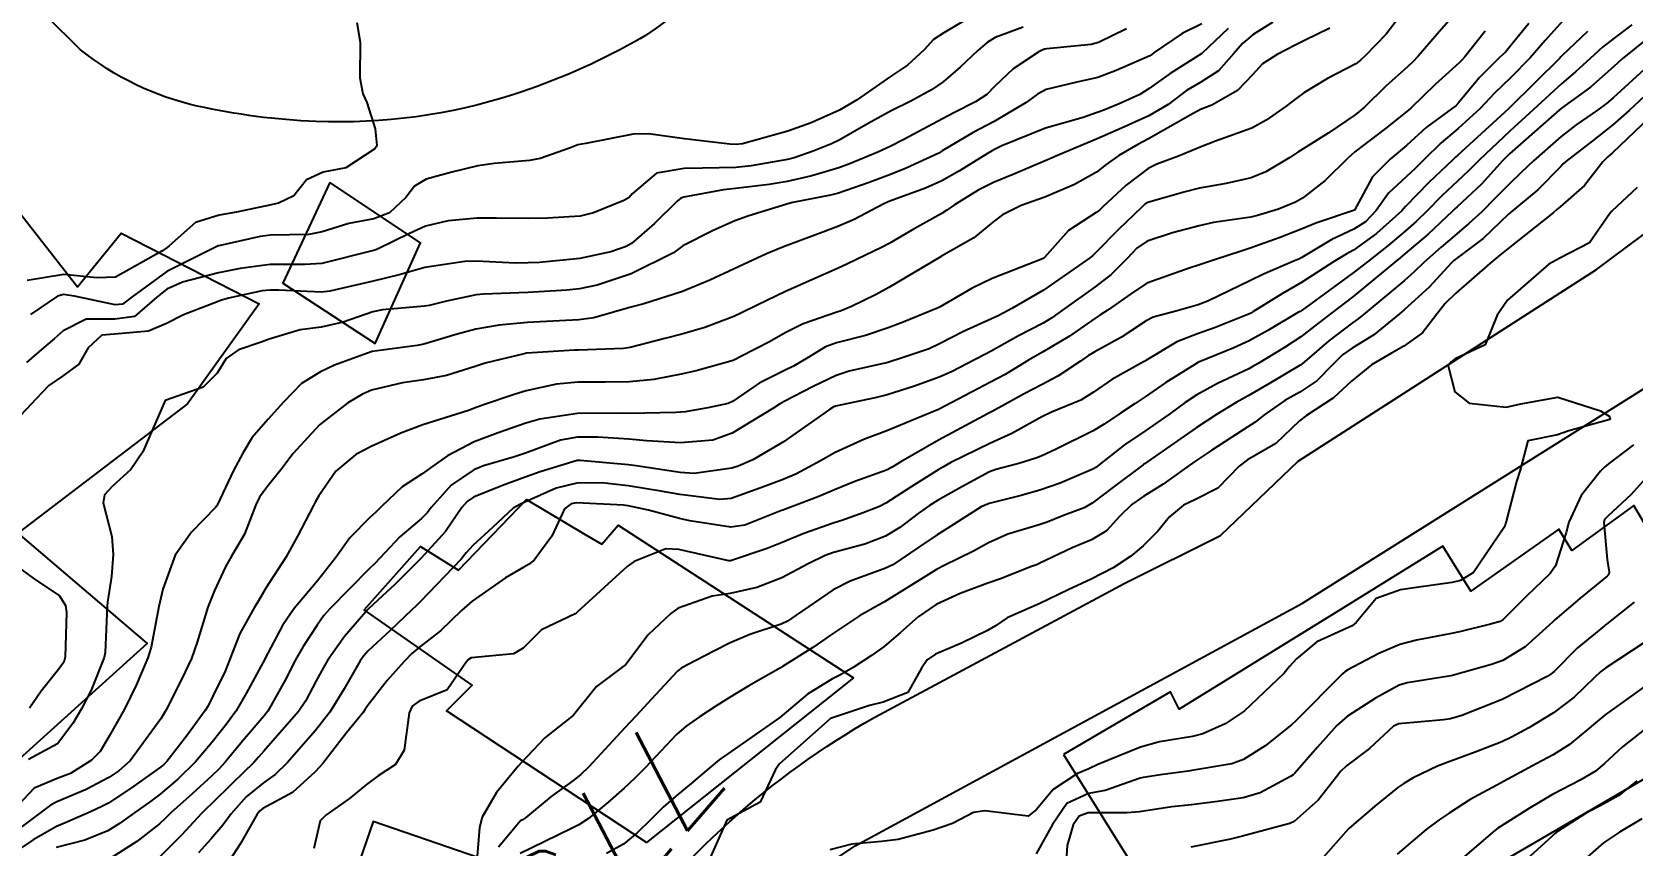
# Model space of a CAD drawing. Header units: metres. Extents: x 318500 to 325275, y 7408834 to 7428799.
# Drawn here: x 322560 to 322622.1, y 7421511.6 to 7421543.2 of the extents above; entities that cross this region are included whole.
import ezdxf
from ezdxf.enums import TextEntityAlignment as Align

# ---------------------------------------------------------------- set-up
doc = ezdxf.new("R2010")
doc.units = ezdxf.units.M
doc.header["$MEASUREMENT"] = 0
for name, color, linetype in [('Cotas', 45, 'Continuous'), ('Curvas de Nivel 1m', 11, 'Continuous'), ('Curvas de Nivel 5m', 15, 'Continuous'), ('Edificações', 30, 'Continuous'), ('Vias Primárias', 230, 'Continuous')]:
    doc.layers.add(name, color=color, linetype=linetype)
doc.styles.add('Style-STANDARD', font='STANDARD.shx')

msp = doc.modelspace()

# ---------------------------------------------------------------- linework, layer by layer
at = {"layer": 'Curvas de Nivel 1m', "flags": 128}
for points, elevation in [([(322613.375, 7421544.27), (322612.487, 7421543.129), (322611.69, 7421542.294), (322611.498, 7421542.116), (322611.315, 7421541.977), (322610.219, 7421541.403), (322609.298, 7421540.847), (322609.001, 7421540.627), (322608.614, 7421540.337), (322607.841, 7421539.787), (322607.281, 7421539.482), (322605.876, 7421538.971), (322605.274, 7421538.737), (322604.44, 7421538.392), (322603.597, 7421538.074), (322603.263, 7421537.911), (322602.4, 7421537.271), (322601.493, 7421536.427), (322601.367, 7421536.3), (322601.237, 7421536.202), (322600.17, 7421535.502), (322599.238, 7421534.46), (322599.21, 7421534.435), (322599.155, 7421534.406), (322597.202, 7421533.643), (322596.428, 7421533.267), (322595.19, 7421532.55), (322595.112, 7421532.511), (322593.759, 7421531.954), (322593.178, 7421531.73), (322592.288, 7421531.435), (322591.169, 7421531.145), (322590.746, 7421530.987), (322590.066, 7421530.576), (322589.501, 7421530.238), (322589.152, 7421530.069), (322588.171, 7421529.578), (322587.134, 7421528.872), (322586.965, 7421528.789), (322586.184, 7421528.629), (322585.303, 7421528.464), (322585.128, 7421528.451), (322584.933, 7421528.448), (322583.127, 7421528.41), (322582.866, 7421528.413), (322581.127, 7421528.401), (322579.658, 7421528.182), (322579.123, 7421528.024), (322578.045, 7421527.661), (322577.116, 7421527.304), (322576.086, 7421526.765), (322575.516, 7421526.362), (322575.099, 7421526.065), (322574.322, 7421525.557), (322573.517, 7421524.796), (322573.301, 7421524.573), (322573.074, 7421524.373), (322572.288, 7421523.585), (322571.753, 7421522.819), (322571.041, 7421521.91), (322570.132, 7421520.843), (322569.685, 7421520.185), (322569, 7421518.888), (322568.991, 7421518.869), (322568.283, 7421517.564), (322567.881, 7421516.871), (322567.499, 7421516.34), (322566.958, 7421515.647), (322566.311, 7421514.89), (322565.621, 7421514.219), (322564.931, 7421513.628), (322564.521, 7421513.322), (322563.951, 7421512.925), (322563.353, 7421512.494), (322562.909, 7421512.211), (322562.007, 7421511.846), (322560.899, 7421511.566)], 783), ([(322615.348, 7421544.129), (322614.462, 7421543.13), (322613.733, 7421542.266), (322613.527, 7421542.057), (322613.314, 7421541.862), (322612.479, 7421541.106), (322611.648, 7421540.295), (322611.287, 7421539.993), (322610.245, 7421539.281), (322609.273, 7421538.678), (322609.061, 7421538.543), (322608.758, 7421538.335), (322607.825, 7421537.781), (322607.258, 7421537.546), (322606.283, 7421537.336), (322605.252, 7421537.15), (322604.645, 7421536.993), (322603.243, 7421536.588), (322603.131, 7421536.522), (322603.008, 7421536.412), (322602.105, 7421535.543), (322601.213, 7421534.639), (322601.108, 7421534.536), (322600.976, 7421534.434), (322599.197, 7421533.19), (322597.976, 7421532.478), (322597.461, 7421532.211), (322597.184, 7421532.079), (322596.094, 7421531.583), (322595.169, 7421531.105), (322594.762, 7421530.92), (322593.642, 7421530.533), (322593.279, 7421530.417), (322593.158, 7421530.383), (322591.661, 7421530.046), (322591.15, 7421529.88), (322590.265, 7421529.452), (322589.134, 7421528.865), (322588.958, 7421528.767), (322588.702, 7421528.596), (322587.12, 7421527.642), (322586.37, 7421527.375), (322585.116, 7421527.262), (322583.807, 7421527.349), (322583.117, 7421527.406), (322581.914, 7421527.484), (322581.118, 7421527.492), (322580.459, 7421527.364), (322579.112, 7421526.872), (322578.68, 7421526.726), (322577.48, 7421526.369), (322577.102, 7421526.218), (322576.227, 7421525.629), (322575.46, 7421524.774), (322575.298, 7421524.555), (322575.073, 7421524.335), (322574.226, 7421523.625), (322573.46, 7421522.796), (322573.263, 7421522.582), (322573.046, 7421522.371), (322571.511, 7421520.823), (322571.287, 7421520.565), (322571.02, 7421520.194), (322570.482, 7421519.364), (322570.187, 7421518.842), (322569.78, 7421518.056), (322569.111, 7421516.858), (322568.968, 7421516.669), (322568.134, 7421515.692), (322567.462, 7421514.875), (322567.216, 7421514.607), (322566.942, 7421514.35), (322566.172, 7421513.651), (322565.351, 7421512.904), (322565.133, 7421512.69), (322564.914, 7421512.478), (322564.027, 7421511.8), (322562.892, 7421511.067)], 782), ([(322619.342, 7421543.648), (322618.652, 7421542.878), (322618.08, 7421542.209), (322617.308, 7421541.433), (322616.692, 7421540.836), (322616.131, 7421540.237), (322615.282, 7421539.458), (322614.62, 7421538.914), (322613.958, 7421538.263), (322613.62, 7421537.912), (322613.26, 7421537.589), (322612.582, 7421536.949), (322612.097, 7421536.287), (322611.685, 7421535.841), (322611.229, 7421535.556), (322610.379, 7421535.156), (322609.212, 7421534.452), (322609.131, 7421534.411), (322608.937, 7421534.333), (322607.732, 7421533.818), (322607.202, 7421533.559), (322605.595, 7421532.775), (322605.192, 7421532.617), (322604.378, 7421532.392), (322603.453, 7421532.139), (322603.184, 7421532.006), (322602.224, 7421531.37), (322601.165, 7421530.781), (322600.945, 7421530.651), (322600.629, 7421530.438), (322599.753, 7421529.849), (322599.146, 7421529.527), (322598.449, 7421529.162), (322597.204, 7421528.479), (322597.153, 7421528.456), (322597.13, 7421528.443), (322597.058, 7421528.41), (322595.119, 7421527.366), (322593.669, 7421526.532), (322593.323, 7421526.32), (322593.105, 7421526.203), (322591.884, 7421525.767), (322591.093, 7421525.445), (322590.479, 7421525.179), (322589.081, 7421524.66), (322589.03, 7421524.641), (322588.907, 7421524.593), (322587.608, 7421524.076), (322587.071, 7421523.997), (322585.476, 7421524.234), (322585.075, 7421524.337), (322583.874, 7421524.658), (322583.082, 7421524.827), (322582.903, 7421524.852), (322581.084, 7421524.94), (322580.88, 7421524.905), (322580.623, 7421524.705), (322580.13, 7421523.644), (322579.437, 7421522.716), (322579.222, 7421522.545), (322579.047, 7421522.444), (322578.335, 7421522.023), (322577.034, 7421521.124), (322576.629, 7421520.756), (322575.811, 7421519.976), (322575.009, 7421519.347), (322574.697, 7421519.09), (322574.393, 7421518.786), (322573.737, 7421518.044), (322572.974, 7421517.057), (322572.873, 7421516.9), (322572.806, 7421516.802), (322572.16, 7421516.01), (322571.249, 7421514.826), (322571.106, 7421514.669), (322570.945, 7421514.5), (322570.074, 7421513.702), (322568.923, 7421513.077), (322568.795, 7421512.988), (322568.698, 7421512.862), (322568.057, 7421511.714), (322567.504, 7421510.874)], 779), ([(322610.299, 7421543.352), (322609.328, 7421542.882), (322608.96, 7421542.699), (322608.266, 7421542.341), (322607.688, 7421541.973), (322607.308, 7421541.546), (322606.719, 7421540.938), (322605.722, 7421540.374), (322605.288, 7421540.195), (322604.883, 7421539.983), (322603.276, 7421539.059), (322602.851, 7421538.837), (322602.117, 7421538.422), (322601.63, 7421538.061), (322601.26, 7421537.773), (322600.401, 7421537.294), (322599.245, 7421536.802), (322598.995, 7421536.713), (322598.338, 7421536.474), (322597.605, 7421536.114), (322597.23, 7421535.823), (322596.493, 7421535.226), (322595.243, 7421534.51), (322595.223, 7421534.497), (322595.159, 7421534.461), (322593.198, 7421533.293), (322592.713, 7421533.027), (322591.756, 7421532.554), (322591.354, 7421532.392), (322591.187, 7421532.34), (322589.874, 7421531.885), (322589.174, 7421531.531), (322588.575, 7421531.192), (322587.464, 7421530.615), (322587.264, 7421530.513), (322587.158, 7421530.467), (322585.722, 7421530.064), (322585.149, 7421529.928), (322584.082, 7421529.72), (322583.144, 7421529.631), (322582.21, 7421529.618), (322581.144, 7421529.626), (322580.302, 7421529.549), (322579.138, 7421529.286), (322578.705, 7421529.158), (322577.477, 7421528.745), (322577.129, 7421528.607), (322576.889, 7421528.515), (322575.122, 7421527.963), (322574.266, 7421527.641), (322573.113, 7421527.123), (322572.527, 7421526.809), (322571.753, 7421526.168), (322571.086, 7421525.216), (322570.95, 7421524.964), (322570.882, 7421524.833), (322570.265, 7421523.639), (322569.823, 7421522.848), (322569.038, 7421521.63), (322568.754, 7421521.142), (322568.586, 7421520.864), (322568.023, 7421519.862), (322567.64, 7421518.874), (322567.457, 7421518.411), (322566.978, 7421517.43), (322566.792, 7421517.064), (322566.679, 7421516.884), (322566.001, 7421515.935), (322565.19, 7421514.906), (322565.071, 7421514.786), (322564.947, 7421514.681), (322563.92, 7421513.94), (322562.925, 7421513.29), (322562.697, 7421513.169), (322562.237, 7421512.947), (322561.32, 7421512.55), (322560.911, 7421512.373), (322560.014, 7421511.862), (322558.892, 7421511.111)], 784), ([(322602.422, 7421543.33), (322601.326, 7421542.798), (322601.041, 7421542.718), (322599.321, 7421542.558), (322599.24, 7421542.543), (322599.06, 7421542.464), (322598.015, 7421541.774), (322597.299, 7421541.091), (322597, 7421540.788), (322596.566, 7421540.497), (322595.721, 7421540.07), (322595.283, 7421539.839), (322593.786, 7421539.043), (322593.272, 7421538.781), (322592.776, 7421538.547), (322591.715, 7421538.111), (322591.261, 7421537.943), (322590.215, 7421537.621), (322589.252, 7421537.404), (322588.559, 7421537.291), (322587.248, 7421537.136), (322586.792, 7421537.08), (322585.242, 7421536.794), (322585.128, 7421536.755), (322584.987, 7421536.644), (322584.109, 7421535.774), (322583.215, 7421535.002), (322583.007, 7421534.879), (322582.422, 7421534.682), (322581.207, 7421534.425), (322579.655, 7421534.266), (322579.205, 7421534.245), (322578.722, 7421534.244), (322577.206, 7421534.313), (322576.753, 7421534.305), (322575.203, 7421534.065), (322574.205, 7421533.785), (322573.197, 7421533.544), (322571.522, 7421533.154), (322571.193, 7421533.112), (322569.534, 7421533.195), (322569.193, 7421533.197), (322568.897, 7421533.159), (322567.591, 7421532.876), (322567.28, 7421532.788), (322567.188, 7421532.745), (322565.842, 7421532.238), (322565.175, 7421531.902), (322564.489, 7421531.601), (322563.168, 7421531.483), (322562.671, 7421531.441), (322562.137, 7421530.95), (322561.783, 7421530.321), (322561.143, 7421529.852), (322560.617, 7421529.489), (322560.13, 7421528.975), (322559.119, 7421527.895)], 788), ([(322606.36, 7421543.34), (322605.336, 7421542.38), (322604.106, 7421541.6), (322603.299, 7421541.01), (322602.932, 7421540.777), (322602.136, 7421540.422), (322601.536, 7421540.179), (322601.286, 7421540.079), (322600.737, 7421539.89), (322599.28, 7421539.474), (322597.578, 7421538.79), (322597.271, 7421538.636), (322597.179, 7421538.583), (322597.022, 7421538.492), (322595.943, 7421537.82), (322595.254, 7421537.433), (322594.622, 7421537.146), (322593.241, 7421536.639), (322593.168, 7421536.615), (322592.999, 7421536.544), (322591.854, 7421535.938), (322591.226, 7421535.656), (322590.433, 7421535.36), (322589.215, 7421534.909), (322588.983, 7421534.823), (322588.449, 7421534.601), (322587.204, 7421534.024), (322586.254, 7421533.575), (322585.195, 7421533.14), (322583.69, 7421532.663), (322583.299, 7421532.557), (322583.188, 7421532.526), (322581.755, 7421532.118), (322581.18, 7421532.041), (322579.915, 7421531.977), (322579.178, 7421531.936), (322578.079, 7421531.834), (322577.174, 7421531.676), (322576.45, 7421531.482), (322575.165, 7421531.091), (322574.909, 7421531.038), (322573.16, 7421530.814), (322573.118, 7421530.801), (322571.698, 7421530.275), (322571.148, 7421530.025), (322570.417, 7421529.565), (322569.717, 7421528.851), (322569.123, 7421528.189), (322568.507, 7421527.475), (322568.146, 7421526.87), (322567.784, 7421526.189), (322567.16, 7421524.879), (322567.132, 7421524.827), (322567.078, 7421524.753), (322566.153, 7421523.804), (322565.523, 7421522.903), (322565.037, 7421521.592), (322564.88, 7421520.912), (322564.58, 7421519.343), (322564.458, 7421518.918), (322564.019, 7421517.89), (322563.547, 7421516.931), (322562.959, 7421515.881), (322562.603, 7421515.294), (322562.278, 7421514.947), (322561.463, 7421514.433), (322560.939, 7421514.24), (322560.042, 7421513.864), (322559.225, 7421512.985)], 786), ([(322598.409, 7421543.399), (322597.327, 7421542.989), (322597.014, 7421542.804), (322596.646, 7421542.497), (322595.972, 7421541.842), (322595.302, 7421541.277), (322594.848, 7421540.965), (322594.046, 7421540.529), (322593.286, 7421540.154), (322592.391, 7421539.663), (322591.274, 7421539.016), (322590.976, 7421538.87), (322590.266, 7421538.58), (322589.531, 7421538.322), (322589.265, 7421538.258), (322587.861, 7421538.011), (322587.26, 7421537.957), (322585.967, 7421537.926), (322585.259, 7421537.912), (322584.187, 7421537.725), (322583.244, 7421536.923), (322583.124, 7421536.789), (322582.915, 7421536.675), (322581.739, 7421536.186), (322581.23, 7421536.063), (322579.954, 7421535.988), (322579.229, 7421535.968), (322577.986, 7421535.982), (322577.228, 7421535.981), (322576.11, 7421535.884), (322575.223, 7421535.68), (322574.61, 7421535.395), (322573.388, 7421534.798), (322573.265, 7421534.744), (322573.209, 7421534.731), (322573.111, 7421534.703), (322571.204, 7421534.23), (322570.55, 7421534.186), (322569.203, 7421534.183), (322568.043, 7421534.03), (322567.2, 7421533.857), (322565.799, 7421533.504), (322565.193, 7421533.235), (322564.806, 7421532.916), (322563.939, 7421532.169), (322563.177, 7421532.07), (322562.062, 7421532.066), (322561.17, 7421531.615), (322560.828, 7421531.302), (322560.421, 7421530.971), (322559.754, 7421530.378)], 789), ([(322572.564, 7421543.579), (322572.694, 7421542.809), (322572.68, 7421541.428), (322572.795, 7421540.807), (322572.951, 7421540.469), (322573.276, 7421539.446), (322573.337, 7421538.799), (322573.319, 7421538.75), (322573.268, 7421538.67), (322572.134, 7421537.94), (322571.254, 7421537.766), (322570.611, 7421537.478), (322570.126, 7421536.847), (322569.528, 7421536.563), (322569.235, 7421536.5), (322567.89, 7421536.213), (322567.228, 7421536.102), (322566.301, 7421535.817), (322565.284, 7421534.909), (322565.209, 7421534.847), (322564.999, 7421534.704), (322563.198, 7421533.698), (322562.478, 7421533.667), (322561.198, 7421533.8), (322559.782, 7421533.568)], 791), ([(322605.337, 7421543.52), (322604.579, 7421543.144), (322603.496, 7421542.407), (322603.398, 7421542.329), (322603.318, 7421542.286), (322602.019, 7421541.713), (322601.305, 7421541.446), (322600.488, 7421541.257), (322599.298, 7421540.974), (322598.968, 7421540.792), (322598.531, 7421540.471), (322597.282, 7421539.739), (322596.47, 7421539.306), (322595.271, 7421538.592), (322595.133, 7421538.512), (322593.867, 7421537.925), (322593.257, 7421537.674), (322592.433, 7421537.371), (322591.246, 7421536.96), (322590.941, 7421536.877), (322589.479, 7421536.588), (322589.287, 7421536.541), (322589.239, 7421536.525), (322587.766, 7421536.078), (322587.229, 7421535.883), (322586.353, 7421535.499), (322585.214, 7421534.912), (322585.057, 7421534.797), (322584.851, 7421534.645), (322583.202, 7421533.823), (322581.892, 7421533.385), (322581.195, 7421533.243), (322580.714, 7421533.186), (322579.194, 7421533.106), (322577.48, 7421533.033), (322577.193, 7421533.004), (322576.043, 7421532.767), (322575.368, 7421532.597), (322575.187, 7421532.564), (322573.553, 7421532.428), (322573.183, 7421532.355), (322572.039, 7421531.955), (322571.174, 7421531.756), (322570.367, 7421531.647), (322569.166, 7421531.284), (322568.859, 7421531.169), (322567.97, 7421530.872), (322567.497, 7421530.534), (322567.146, 7421529.966), (322566.597, 7421529.429), (322565.13, 7421528.91), (322564.268, 7421526.923), (322563.796, 7421526.233), (322563.09, 7421525.586), (322562.777, 7421525.25), (322562.73, 7421524.943), (322563.06, 7421523.63), (322563.115, 7421522.939), (322563.041, 7421522.077), (322562.889, 7421521.084), (322562.884, 7421520.941), (322562.808, 7421519.137), (322562.769, 7421518.942), (322562.263, 7421517.665), (322561.887, 7421516.951), (322561.542, 7421516.377), (322560.956, 7421515.589), (322559.826, 7421514.977)], 787), ([(322616.325, 7421543.245), (322615.537, 7421542.247), (322615.44, 7421542.126), (322615.316, 7421542.007), (322614.388, 7421541.174), (322613.456, 7421540.268), (322613.369, 7421540.189), (322613.289, 7421540.123), (322612.468, 7421539.468), (322611.273, 7421538.556), (322610.988, 7421538.304), (322610.123, 7421537.451), (322609.246, 7421536.756), (322608.977, 7421536.6), (322608.309, 7421536.339), (322607.5, 7421536.083), (322607.235, 7421536.025), (322605.788, 7421535.816), (322605.23, 7421535.691), (322604.207, 7421535.413), (322603.22, 7421535.096), (322602.815, 7421534.815), (322602.449, 7421534.418), (322601.829, 7421533.798), (322601.199, 7421533.319), (322599.988, 7421532.448), (322599.522, 7421532.118), (322599.182, 7421531.916), (322598.225, 7421531.423), (322597.165, 7421530.827), (322596.949, 7421530.706), (322596.547, 7421530.496), (322595.631, 7421530.024), (322595.149, 7421529.809), (322594.197, 7421529.472), (322593.139, 7421529.131), (322592.671, 7421529.011), (322591.132, 7421528.689), (322591.037, 7421528.656), (322590.892, 7421528.564), (322589.117, 7421527.311), (322587.922, 7421526.608), (322587.36, 7421526.362), (322587.105, 7421526.286), (322585.654, 7421526.082), (322585.102, 7421526.113), (322583.402, 7421526.369), (322583.106, 7421526.408), (322581.223, 7421526.584), (322581.108, 7421526.577), (322579.68, 7421526.135), (322579.098, 7421525.93), (322578.215, 7421525.611), (322577.086, 7421525.153), (322576.841, 7421524.996), (322576.642, 7421524.757), (322576.004, 7421523.827), (322575.05, 7421522.78), (322574.048, 7421521.782), (322573.03, 7421520.841), (322572.985, 7421520.801), (322572.082, 7421519.746), (322571.426, 7421518.824), (322571.269, 7421518.553), (322570.988, 7421518.031), (322570.573, 7421517.239), (322570.298, 7421516.84), (322568.954, 7421515.307), (322568.747, 7421515.067), (322568.562, 7421514.864), (322567.747, 7421514.062), (322566.926, 7421513.265), (322566.726, 7421513.08), (322566.532, 7421512.886), (322565.762, 7421512.042), (322564.894, 7421511.177)], 781), ([(322620.293, 7421543.223), (322619.322, 7421542.297), (322619.27, 7421542.242), (322619.227, 7421542.191), (322617.291, 7421540.278), (322617.261, 7421540.25), (322617.233, 7421540.221), (322615.272, 7421538.429), (322615.174, 7421538.347), (322615.073, 7421538.252), (322614.146, 7421537.371), (322613.243, 7421536.437), (322613.164, 7421536.348), (322613.091, 7421536.272), (322612.12, 7421535.393), (322611.217, 7421534.747), (322610.934, 7421534.584), (322610.49, 7421534.311), (322609.202, 7421533.484), (322608.468, 7421533.067), (322607.321, 7421532.349), (322607.243, 7421532.296), (322607.189, 7421532.272), (322605.828, 7421531.723), (322605.177, 7421531.496), (322604.376, 7421531.188), (322603.161, 7421530.459), (322603.132, 7421530.439), (322603.076, 7421530.411), (322601.85, 7421529.722), (322601.142, 7421529.229), (322600.647, 7421528.927), (322599.504, 7421528.454), (322599.128, 7421528.27), (322597.969, 7421527.624), (322597.118, 7421527.239), (322595.609, 7421526.503), (322595.29, 7421526.325), (322595.106, 7421526.218), (322594.062, 7421525.559), (322593.086, 7421524.92), (322592.835, 7421524.791), (322592.199, 7421524.549), (322591.376, 7421524.257), (322591.074, 7421524.156), (322589.896, 7421523.749), (322589.062, 7421523.401), (322588.486, 7421523.171), (322587.051, 7421522.684), (322586.989, 7421522.683), (322585.057, 7421523.124), (322584.55, 7421523.155), (322583.326, 7421522.666), (322583.048, 7421522.462), (322581.115, 7421520.699), (322581.07, 7421520.659), (322581.029, 7421520.635), (322579.72, 7421520.013), (322579.009, 7421519.298), (322578.646, 7421519.085), (322577.003, 7421518.918), (322576.889, 7421518.865), (322576.798, 7421518.753), (322576.07, 7421517.677), (322574.977, 7421517.246), (322574.704, 7421517.053), (322574.589, 7421516.784), (322574.397, 7421515.344), (322574.067, 7421514.789), (322573.39, 7421514.349), (322572.938, 7421514.009), (322572.275, 7421513.464), (322571.358, 7421512.823), (322571.143, 7421512.6), (322570.9, 7421511.524)], 778), ([(322622.013, 7421543.487), (322621.332, 7421542.969), (322620.878, 7421542.624), (322620.404, 7421542.179), (322619.839, 7421541.658), (322619.305, 7421541.206), (322618.199, 7421540.206), (322617.281, 7421539.364), (322616.093, 7421538.238), (322615.684, 7421537.823), (322615.258, 7421537.42), (322614.652, 7421536.853), (322614.073, 7421536.262), (322613.651, 7421535.849), (322613.228, 7421535.481), (322612.572, 7421534.927), (322611.771, 7421534.292), (322611.206, 7421533.862), (322609.379, 7421532.514), (322609.191, 7421532.389), (322609.156, 7421532.365), (322609.093, 7421532.331), (322607.896, 7421531.626), (322607.173, 7421531.231), (322606.575, 7421530.953), (322605.189, 7421530.38), (322605.167, 7421530.372), (322603.94, 7421529.606), (322603.14, 7421529.054), (322602.759, 7421528.79), (322602.189, 7421528.419), (322601.555, 7421527.997), (322601.123, 7421527.732), (322599.684, 7421527.02), (322599.113, 7421526.75), (322598.907, 7421526.667), (322598.247, 7421526.469), (322597.35, 7421526.234), (322597.105, 7421526.137), (322596.033, 7421525.558), (322595.088, 7421525.028), (322594.77, 7421524.829), (322594.34, 7421524.521), (322593.621, 7421523.983), (322593.067, 7421523.65), (322592.269, 7421523.341), (322591.057, 7421523.01), (322590.724, 7421522.896), (322590.071, 7421522.575), (322589.044, 7421522.031), (322588.085, 7421521.649), (322587.038, 7421521.414), (322586.349, 7421521.315), (322585.032, 7421520.847), (322584.737, 7421520.644), (322583.861, 7421519.813), (322583, 7421518.67), (322581.864, 7421517.81), (322580.97, 7421516.7), (322579.855, 7421515.818), (322578.951, 7421514.857), (322578.827, 7421514.722), (322577.977, 7421513.692), (322577.43, 7421512.742), (322577.322, 7421512.335), (322577.19, 7421510.746)], 777), ([(322622.571, 7421542.912), (322621.649, 7421542.165), (322621.316, 7421541.871), (322620.411, 7421541.072), (322619.291, 7421540.249), (322619.216, 7421540.191), (322617.273, 7421538.478), (322617.014, 7421538.224), (322616.183, 7421537.31), (322615.243, 7421536.425), (322615.149, 7421536.343), (322615.063, 7421536.252), (322614.123, 7421535.364), (322613.215, 7421534.595), (322613.035, 7421534.451), (322612.825, 7421534.276), (322611.196, 7421532.938), (322610.388, 7421532.312), (322609.715, 7421531.789), (322609.176, 7421531.375), (322608.545, 7421530.96), (322607.52, 7421530.346), (322607.294, 7421530.213), (322607.157, 7421530.139), (322605.941, 7421529.575), (322605.141, 7421529.126), (322604.692, 7421528.831), (322604.095, 7421528.396), (322603.123, 7421527.723), (322602.345, 7421527.19), (322601.364, 7421526.427), (322601.224, 7421526.313), (322601.107, 7421526.242), (322599.842, 7421525.706), (322599.095, 7421525.437), (322598.332, 7421525.227), (322597.086, 7421524.909), (322596.785, 7421524.784), (322596.309, 7421524.492), (322595.569, 7421524.006), (322595.068, 7421523.691), (322594.362, 7421523.219), (322593.358, 7421522.535), (322593.048, 7421522.384), (322591.7, 7421521.897), (322591.04, 7421521.56), (322589.601, 7421520.581), (322589.265, 7421520.348), (322589.025, 7421520.231), (322587.802, 7421519.824), (322587.013, 7421519.49), (322586.434, 7421519.201), (322585.361, 7421518.636), (322585.131, 7421518.506), (322584.996, 7421518.401), (322584.142, 7421517.494), (322583.382, 7421516.664), (322582.965, 7421516.206), (322581.566, 7421514.691), (322581.249, 7421514.391), (322580.942, 7421514.156), (322580.095, 7421513.546), (322579.111, 7421512.718), (322578.994, 7421512.644), (322578.918, 7421512.594), (322578.055, 7421511.581)], 776), ([(322623.31, 7421541.465), (322621.92, 7421540.161), (322621.284, 7421539.6), (322620.478, 7421538.978), (322619.457, 7421538.188), (322619.36, 7421538.098), (322619.267, 7421537.995), (322618.377, 7421537.079), (322617.322, 7421536.219), (322617.239, 7421536.143), (322616.258, 7421535.201), (322615.212, 7421534.415), (322615.119, 7421534.343), (322615.027, 7421534.252), (322614.152, 7421533.309), (322613.192, 7421532.43), (322613.013, 7421532.273), (322612.012, 7421531.452), (322611.17, 7421530.94), (322610.79, 7421530.681), (322610.415, 7421530.311), (322609.796, 7421529.674), (322609.144, 7421529.237), (322608.563, 7421528.911), (322607.747, 7421528.344), (322607.402, 7421528.073), (322607.125, 7421527.883), (322605.729, 7421526.983), (322605.112, 7421526.568), (322604.853, 7421526.384), (322603.836, 7421525.662), (322603.092, 7421525.2), (322602.625, 7421524.877), (322602.161, 7421524.419), (322601.639, 7421523.854), (322601.066, 7421523.505), (322600.314, 7421523.188), (322599.052, 7421522.592), (322598.961, 7421522.551), (322598.727, 7421522.463), (322597.525, 7421521.995), (322597.043, 7421521.822), (322595.966, 7421521.423), (322595.035, 7421520.992), (322594.335, 7421520.52), (322593.645, 7421519.907), (322593.012, 7421519.361), (322592.532, 7421519.02), (322591.819, 7421518.552), (322591.303, 7421518.25), (322590.993, 7421518.093), (322590.044, 7421517.514), (322588.97, 7421516.609), (322586.956, 7421515.205), (322586.616, 7421514.96), (322586.214, 7421514.627), (322585.533, 7421514.042), (322584.934, 7421513.554), (322584.448, 7421513.127), (322583.972, 7421512.654), (322583.441, 7421512.133), (322582.905, 7421511.693), (322582.246, 7421511.333)], 774), ([(322622.969, 7421540.145), (322621.273, 7421538.52), (322621.082, 7421538.362), (322620.896, 7421538.174), (322620.183, 7421537.254), (322619.244, 7421536.427), (322619.114, 7421536.32), (322618.965, 7421536.194), (322617.219, 7421534.81), (322616.894, 7421534.545), (322616.511, 7421534.23), (322615.198, 7421533.078), (322614.782, 7421532.667), (322614.452, 7421532.257), (322613.905, 7421531.537), (322613.171, 7421531.019), (322612.695, 7421530.75), (322611.919, 7421530.289), (322611.15, 7421529.662), (322610.444, 7421529.007), (322609.403, 7421528.326), (322609.128, 7421528.12), (322608.211, 7421527.247), (322607.113, 7421526.602), (322606.79, 7421526.355), (322605.958, 7421525.506), (322605.09, 7421525.063), (322604.632, 7421524.842), (322604.082, 7421524.395), (322603.638, 7421523.835), (322603.063, 7421523.272), (322602.589, 7421522.875), (322601.903, 7421522.417), (322601.045, 7421521.977), (322600.158, 7421521.56), (322599.036, 7421521.022), (322598.645, 7421520.853), (322597.791, 7421520.472), (322597.331, 7421520.172), (322597.023, 7421519.989), (322596.013, 7421519.497), (322595.008, 7421519.067), (322594.68, 7421518.84), (322594.461, 7421518.518), (322593.937, 7421517.574), (322592.98, 7421517.209), (322592.455, 7421517.068), (322590.97, 7421516.588), (322590.952, 7421516.579), (322590.929, 7421516.561), (322588.952, 7421514.805), (322588.797, 7421514.592), (322588.208, 7421513.324), (322586.92, 7421512.62), (322586.298, 7421511.227)], 773), ([(322622.23, 7421537.18), (322621.241, 7421536.258), (322621.197, 7421536.214), (322621.166, 7421536.171), (322620.379, 7421535.028), (322619.222, 7421534.429), (322618.798, 7421534.196), (322617.196, 7421532.803), (322616.795, 7421532.226), (322616.33, 7421531.075), (322615.164, 7421530.526), (322615.005, 7421530.409), (322614.9, 7421530.253), (322615.15, 7421529.249), (322615.711, 7421528.807), (322617.144, 7421528.646), (322617.719, 7421528.785), (322619.148, 7421529.035), (322620.808, 7421528.509), (322621.141, 7421528.302), (322621.174, 7421528.203), (322621.16, 7421528.17), (322619.581, 7421527.738), (322619.131, 7421527.58), (322617.988, 7421527.346), (322617.681, 7421526.211), (322617.551, 7421525.765), (322617.14, 7421524.219), (322617.078, 7421524.006), (322615.879, 7421522.238), (322615.372, 7421521.929), (322615.054, 7421521.846), (322613.664, 7421521.651), (322613.049, 7421521.569), (322612.096, 7421521.232), (322611.331, 7421520.295), (322611.166, 7421520.16), (322611.027, 7421520.105), (322609.794, 7421519.543), (322609.008, 7421518.891), (322608.746, 7421518.591), (322608.535, 7421518.335), (322606.985, 7421516.858), (322606.24, 7421516.361), (322605.374, 7421515.974), (322604.972, 7421515.869), (322603.693, 7421515.662), (322602.961, 7421515.461), (322601.309, 7421514.78), (322600.952, 7421514.618), (322600.518, 7421514.436), (322599.574, 7421513.817), (322598.929, 7421513.035), (322598.608, 7421512.78), (322596.928, 7421512.986), (322596.488, 7421512.925), (322595.666, 7421512.499), (322594.916, 7421512.231), (322593.565, 7421511.876), (322592.909, 7421511.798), (322591.769, 7421511.689), (322590.904, 7421511.469)], 772), ([(322622.089, 7421527.192), (322621.114, 7421526.448), (322620.961, 7421526.323), (322620.807, 7421526.173), (322620.053, 7421525.223), (322619.575, 7421524.185), (322619.473, 7421523.789), (322619.063, 7421522.494), (322618.853, 7421522.193), (322617.933, 7421521.32), (322617.033, 7421520.415), (322616.917, 7421520.336), (322616.541, 7421520.227), (322615.332, 7421519.939), (322615.024, 7421519.868), (322613.672, 7421519.611), (322613.018, 7421519.439), (322612.207, 7421519.087), (322611.002, 7421518.463), (322610.903, 7421518.4), (322610.797, 7421518.303), (322608.982, 7421516.473), (322608.814, 7421516.322), (322607.794, 7421515.511), (322606.959, 7421514.975), (322606.504, 7421514.809), (322604.953, 7421514.551), (322604.805, 7421514.528), (322603.829, 7421514.391), (322603.062, 7421514.285), (322602.948, 7421514.251), (322601.589, 7421513.771), (322600.938, 7421513.656), (322600.098, 7421513.277), (322599.553, 7421512.451), (322598.909, 7421511.315)], 771), ([(322559.047, 7421522.72), (322560.053, 7421521.988), (322561.034, 7421521.332), (322561.259, 7421520.958), (322561.297, 7421520.686), (322561.253, 7421518.957), (322561.198, 7421518.757), (322560.993, 7421518.465), (322560.316, 7421517.633), (322559.869, 7421516.977)], 788), ([(322622.114, 7421521.084), (322621.031, 7421520.224), (322620.999, 7421520.202), (322620.963, 7421520.171), (322619.902, 7421519.296), (322619.003, 7421518.397), (322618.895, 7421518.298), (322618.733, 7421518.194), (322616.991, 7421517.301), (322615.429, 7421516.688), (322614.983, 7421516.561), (322614.715, 7421516.521), (322612.981, 7421516.368), (322612.773, 7421516.273), (322611.842, 7421515.412), (322610.956, 7421514.732), (322610.733, 7421514.523), (322610.564, 7421514.304), (322609.849, 7421513.398), (322608.924, 7421512.57), (322608.754, 7421512.491), (322608.12, 7421512.332), (322606.917, 7421512.009), (322606.452, 7421511.894), (322604.912, 7421511.581)], 769), ([(322623.026, 7421519.864), (322621.994, 7421519.177), (322621.006, 7421518.542), (322620.797, 7421518.378), (322620.587, 7421518.174), (322619.778, 7421517.396), (322618.986, 7421516.787), (322618.018, 7421516.204), (322617.347, 7421515.842), (322616.972, 7421515.669), (322615.941, 7421515.26), (322614.96, 7421514.901), (322614.486, 7421514.726), (322613.542, 7421514.264), (322613.171, 7421514.043), (322612.944, 7421513.886), (322612.05, 7421513.167), (322611.041, 7421512.298), (322610.919, 7421512.176), (322610.043, 7421511.174)], 768), ([(322623, 7421518.159), (322620.985, 7421516.717), (322620.684, 7421516.472), (322620.35, 7421516.176), (322619.595, 7421515.559), (322618.965, 7421515.158), (322618.335, 7421514.824), (322617.203, 7421514.216), (322617.04, 7421514.127), (322616.948, 7421514.076), (322615.75, 7421513.426), (322614.93, 7421512.9), (322614.547, 7421512.633), (322614.044, 7421512.259), (322612.91, 7421511.303)], 767), ([(322622.51, 7421516.147), (322621.658, 7421515.471), (322620.96, 7421514.82), (322620.606, 7421514.523), (322620.008, 7421514.179), (322619.31, 7421513.821), (322618.941, 7421513.62), (322618.045, 7421513.091), (322616.922, 7421512.38), (322616.826, 7421512.317), (322616.701, 7421512.223), (322614.904, 7421510.689)], 766), ([(322622.404, 7421512.671), (322621.541, 7421512.161), (322620.916, 7421511.743), (322620.085, 7421511.002)], 764)]:
    msp.add_lwpolyline(points, dxfattribs=dict(at, elevation=elevation))
at = {"layer": 'Curvas de Nivel 5m', "flags": 128}
for points, elevation in [([(322596.166, 7421543.673), (322595.33, 7421543.177), (322594.925, 7421542.917), (322594.564, 7421542.521), (322593.919, 7421541.923), (322593.304, 7421541.503), (322591.951, 7421540.56), (322591.286, 7421540.169), (322590.181, 7421539.681), (322589.278, 7421539.355), (322587.526, 7421538.869), (322587.272, 7421538.842), (322587.033, 7421538.862), (322585.274, 7421539.068), (322583.876, 7421539.261), (322583.276, 7421539.248), (322581.45, 7421538.876), (322581.272, 7421538.851), (322581.141, 7421538.832), (322580.816, 7421538.705), (322579.678, 7421538.302), (322579.263, 7421538.227), (322577.893, 7421538.108), (322577.259, 7421538.015), (322576.247, 7421537.773), (322575.251, 7421537.5), (322574.803, 7421537.228), (322574.47, 7421536.788), (322573.835, 7421536.19), (322573.227, 7421535.955), (322572.256, 7421535.783), (322571.219, 7421535.457), (322570.706, 7421535.349), (322569.217, 7421535.319), (322568.81, 7421535.27), (322567.211, 7421534.916), (322567.184, 7421534.907), (322567.133, 7421534.881), (322565.2, 7421533.915), (322563.847, 7421532.93), (322563.47, 7421532.652), (322563.185, 7421532.621), (322561.616, 7421532.956), (322561.191, 7421533.02), (322560.955, 7421532.964), (322559.912, 7421532.246)], 790), ([(322608.095, 7421543.587), (322607.331, 7421543.105), (322606.918, 7421542.765), (322606.57, 7421542.361), (322605.984, 7421541.696), (322605.303, 7421541.268), (322604.746, 7421540.941), (322604.034, 7421540.399), (322603.285, 7421539.957), (322602.219, 7421539.482), (322601.276, 7421539.065), (322599.827, 7421538.452), (322599.441, 7421538.284), (322599.266, 7421538.203), (322598.046, 7421537.691), (322597.253, 7421537.367), (322596.67, 7421537.075), (322595.749, 7421536.505), (322595.451, 7421536.294), (322595.235, 7421536.151), (322594.184, 7421535.567), (322593.217, 7421535.001), (322592.917, 7421534.842), (322592.299, 7421534.549), (322591.567, 7421534.196), (322591.205, 7421534.025), (322590.217, 7421533.592), (322589.195, 7421533.135), (322588.086, 7421532.607), (322587.489, 7421532.312), (322587.183, 7421532.173), (322586.065, 7421531.743), (322585.173, 7421531.48), (322584.506, 7421531.314), (322583.165, 7421530.97), (322582.905, 7421530.933), (322581.162, 7421530.864), (322581.005, 7421530.858), (322579.16, 7421530.743), (322579.141, 7421530.74), (322579.051, 7421530.722), (322577.546, 7421530.352), (322577.152, 7421530.228), (322576.037, 7421529.876), (322575.144, 7421529.714), (322574.34, 7421529.59), (322573.138, 7421529.304), (322572.783, 7421529.158), (322572.219, 7421528.814), (322571.121, 7421527.96), (322570.085, 7421526.845), (322569.673, 7421526.279), (322569.091, 7421525.56), (322568.79, 7421525.158), (322568.652, 7421524.864), (322568.203, 7421523.729), (322567.705, 7421522.873), (322567.464, 7421522.458), (322567.037, 7421521.531), (322566.78, 7421520.884), (322566.367, 7421519.532), (322566.146, 7421518.893), (322565.782, 7421518.105), (322565.174, 7421516.907), (322564.966, 7421516.56), (322563.771, 7421514.928), (322563.337, 7421514.541), (322562.94, 7421514.283), (322562.067, 7421513.814), (322560.926, 7421513.333), (322560.678, 7421513.209), (322560.376, 7421512.968), (322559.54, 7421512.351)], 785), ([(322618.017, 7421543.533), (322617.327, 7421542.683), (322617.115, 7421542.431), (322616.904, 7421542.226), (322616.104, 7421541.442), (322615.293, 7421540.463), (322615.194, 7421540.348), (322615.065, 7421540.252), (322614.037, 7421539.508), (322613.275, 7421538.808), (322612.649, 7421538.279), (322611.959, 7421537.59), (322611.261, 7421536.3), (322609.765, 7421535.789), (322609.229, 7421535.574), (322608.341, 7421535.221), (322607.217, 7421534.815), (322606.868, 7421534.702), (322605.826, 7421534.371), (322605.208, 7421534.157), (322604.883, 7421534.061), (322603.2, 7421533.458), (322602.572, 7421533.04), (322601.705, 7421532.425), (322601.388, 7421532.227), (322601.185, 7421532.088), (322600.209, 7421531.41), (322599.165, 7421530.785), (322598.955, 7421530.671), (322598.612, 7421530.468), (322597.709, 7421529.924), (322597.147, 7421529.62), (322596.399, 7421529.234), (322595.131, 7421528.565), (322595.094, 7421528.547), (322595, 7421528.512), (322593.122, 7421527.726), (322592.259, 7421527.408), (322591.113, 7421526.895), (322590.551, 7421526.568), (322589.621, 7421526.063), (322589.099, 7421525.843), (322588.195, 7421525.502), (322587.087, 7421525.109), (322586.641, 7421525.07), (322585.089, 7421525.263), (322584.353, 7421525.389), (322583.094, 7421525.597), (322582.065, 7421525.716), (322581.095, 7421525.704), (322580.295, 7421525.505), (322579.084, 7421524.964), (322578.913, 7421524.892), (322578.621, 7421524.727), (322577.825, 7421523.982), (322577.058, 7421523.289), (322576.81, 7421522.998), (322576.608, 7421522.757), (322575.033, 7421521.113), (322574.867, 7421520.946), (322574.697, 7421520.783), (322573.843, 7421519.967), (322573.006, 7421519.195), (322572.817, 7421518.989), (322572.69, 7421518.805), (322572.076, 7421517.721), (322571.522, 7421516.822), (322570.963, 7421516.106), (322569.86, 7421514.846), (322569.395, 7421514.402), (322568.938, 7421514.071), (322568.273, 7421513.524), (322567.69, 7421512.872), (322567.36, 7421512.429), (322566.905, 7421511.883), (322566.422, 7421511.362)], 780), ([(322622.918, 7421542.146), (322621.297, 7421540.659), (322621.033, 7421540.433), (322620.685, 7421540.176), (322619.865, 7421539.603), (322619.28, 7421539.151), (322618.206, 7421538.206), (322617.723, 7421537.753), (322617.256, 7421537.303), (322616.719, 7421536.757), (322616.198, 7421536.236), (322615.698, 7421535.778), (322615.227, 7421535.38), (322614.618, 7421534.857), (322613.95, 7421534.263), (322613.57, 7421533.902), (322613.203, 7421533.567), (322611.677, 7421532.293), (322611.403, 7421532.081), (322611.184, 7421531.928), (322610.26, 7421531.227), (322609.225, 7421530.329), (322609.19, 7421530.299), (322609.159, 7421530.276), (322607.934, 7421529.556), (322607.141, 7421529.094), (322606.665, 7421528.83), (322605.902, 7421528.368), (322605.125, 7421527.844), (322603.251, 7421526.547), (322603.11, 7421526.446), (322603.087, 7421526.433), (322603.061, 7421526.41), (322601.941, 7421525.578), (322601.087, 7421524.925), (322600.772, 7421524.748), (322599.974, 7421524.447), (322599.338, 7421524.194), (322599.075, 7421524.099), (322597.819, 7421523.722), (322597.064, 7421523.389), (322596.481, 7421523.066), (322595.344, 7421522.506), (322595.048, 7421522.357), (322594.628, 7421522.098), (322593.036, 7421521.096), (322592.677, 7421520.9), (322592.055, 7421520.55), (322591.439, 7421520.141), (322591.019, 7421519.849), (322590.255, 7421519.328), (322589.079, 7421518.589), (322589.031, 7421518.558), (322588.999, 7421518.538), (322587.766, 7421517.831), (322586.981, 7421517.354), (322586.53, 7421517.071), (322585.849, 7421516.631), (322585.332, 7421516.271), (322584.963, 7421515.95), (322583.746, 7421514.658), (322583.349, 7421514.258), (322582.938, 7421513.872), (322582.3, 7421513.309), (322581.543, 7421512.691), (322581.171, 7421512.441), (322580.914, 7421512.311), (322579.832, 7421511.785), (322578.899, 7421511.328)], 775), ([(322622.778, 7421526.145), (322621.996, 7421525.257), (322621.084, 7421524.418), (322620.963, 7421524.29), (322620.928, 7421524.172), (322621.066, 7421522.739), (322621.135, 7421522.243), (322621.127, 7421522.169), (322621.1, 7421522.129), (322621.059, 7421522.095), (322620.006, 7421521.22), (322619.033, 7421520.401), (322618.922, 7421520.301), (322618.813, 7421520.193), (322617.876, 7421519.348), (322617.009, 7421518.819), (322616.573, 7421518.66), (322615.104, 7421518.248), (322615, 7421518.224), (322613.307, 7421517.956), (322612.996, 7421517.857), (322612.07, 7421517.363), (322610.984, 7421516.664), (322610.575, 7421516.304), (322609.825, 7421515.453), (322608.952, 7421514.451), (322608.884, 7421514.388), (322608.783, 7421514.323), (322607.601, 7421513.679), (322606.937, 7421513.491), (322605.945, 7421513.355), (322604.933, 7421513.222), (322604.182, 7421513.137), (322602.928, 7421512.951), (322602.424, 7421512.911), (322600.927, 7421512.913), (322600.576, 7421512.785), (322600.344, 7421512.439), (322600.116, 7421511.646), (322600.035, 7421510.443)], 770), ([(322622.207, 7421514.151), (322621.516, 7421513.586), (322620.936, 7421513.254), (322620.226, 7421512.881), (322619.137, 7421512.188), (322619.017, 7421512.091), (322618.918, 7421511.997), (322616.967, 7421510.219)], 765)]:
    msp.add_lwpolyline(points, dxfattribs=dict(at, elevation=elevation))
at = {"layer": 'Edificações'}
msp.add_lwpolyline([(322557.853, 7421538.271), (322561.729, 7421533.314), (322563.425, 7421535.4), (322568.774, 7421532.662), (322565.994, 7421528.778), (322559.416, 7421523.758), (322564.426, 7421519.481), (322555.97, 7421511.847)], dxfattribs=at)
for points in [[(322571.518, 7421537.369), (322569.696, 7421533.465), (322573.276, 7421531.123), (322575.033, 7421535.027)], [(322591.826, 7421518.142), (322583.796, 7421511.758), (322576.039, 7421516.865), (322577.043, 7421517.868), (322572.846, 7421520.787), (322575.036, 7421523.249), (322576.504, 7421522.328), (322579.142, 7421525.074), (322581.423, 7421523.705), (322582.062, 7421523.341), (322582.701, 7421524.07)], [(322599.973, 7421515.173), (322607.597, 7421502.955), (322612.102, 7421505.927), (322614.417, 7421502.645), (322620.061, 7421506.295), (322616.99, 7421511.025), (322622.431, 7421514.191), (322626.175, 7421517.933), (322622.098, 7421524.836), (322619.685, 7421523.089), (322619.186, 7421523.921), (322615.775, 7421521.509), (322614.693, 7421523.256), (322610.533, 7421520.678), (322604.46, 7421516.935), (322604.127, 7421517.601)], [(322561.451, 7421509.739), (322559.28, 7421502.254), (322564.265, 7421501.358), (322563.369, 7421497.44), (322571.717, 7421495.531), (322574.407, 7421505.11), (322576.894, 7421504.596), (322578.955, 7421510.597), (322573.192, 7421512.576), (322571.287, 7421507.029)]]:
    msp.add_lwpolyline(points, close=True, dxfattribs=at)
at = {"layer": 'Vias Primárias'}
for points in [[(323715.644, 7420145.548, 0), (323709.04, 7420132.939)], [(323831.088, 7420001.787, 0), (323833.844, 7420008.443, 0.220888)], [(322591.915, 7421462.677, -0.282798), (322576.263, 7421476.216, -0.055729), (322574.415, 7421485.568, -0.119641), (322576.031, 7421495.948, -0.057281), (322582.38, 7421507.381, -0.108904), (322592.65, 7421516.617), (322602.357, 7421521.817), (322606.059, 7421523.673), (322609.082, 7421526.556), (322620.648, 7421533.998), (322626.01, 7421537.985, 0.152608), (322635.863, 7421551.541), (322637.657, 7421558.159), (322638.357, 7421565.625), (322638.124, 7421577.776), (322637.774, 7421586.525, -0.106789), (322639.325, 7421595.414, -0.062891), (322643.753, 7421603.309, -0.007666), (322649.978, 7421611.462, -0.02543), (322655.007, 7421617.216, 0.01554), (322659.794, 7421622.479, 0.334514)], [(322586.275, 7421545.463, -0.111734), (322583.328, 7421542.821, -0.048911), (322578.658, 7421540.789, -0.088458), (322570.977, 7421539.735, -0.044917), (322566.369, 7421540.337, -0.115695), (322561.85, 7421542.52), (322557.863, 7421546.46)], [(322585.427, 7421504.163, -0.025824), (322590.256, 7421510.53), (322591.897, 7421511.63), (322609.24, 7421521.048), (322625.773, 7421531.43), (322630.708, 7421534.999), (322636.716, 7421538.918), (322637.956, 7421540.433), (322638.921, 7421541.673), (322639.747, 7421542.224)]]:
    msp.add_lwpolyline(points, format="xyb", dxfattribs=at)

# ---------------------------------------------------------------- texts
at = {"layer": 'Cotas', "style": 'Style-STANDARD'}
msp.add_text('775', height=4, rotation=228.89055, dxfattribs=at).set_placement((322582.545, 7421512, 775), align=Align.MIDDLE_CENTER)

doc.saveas('drawing.dxf')
